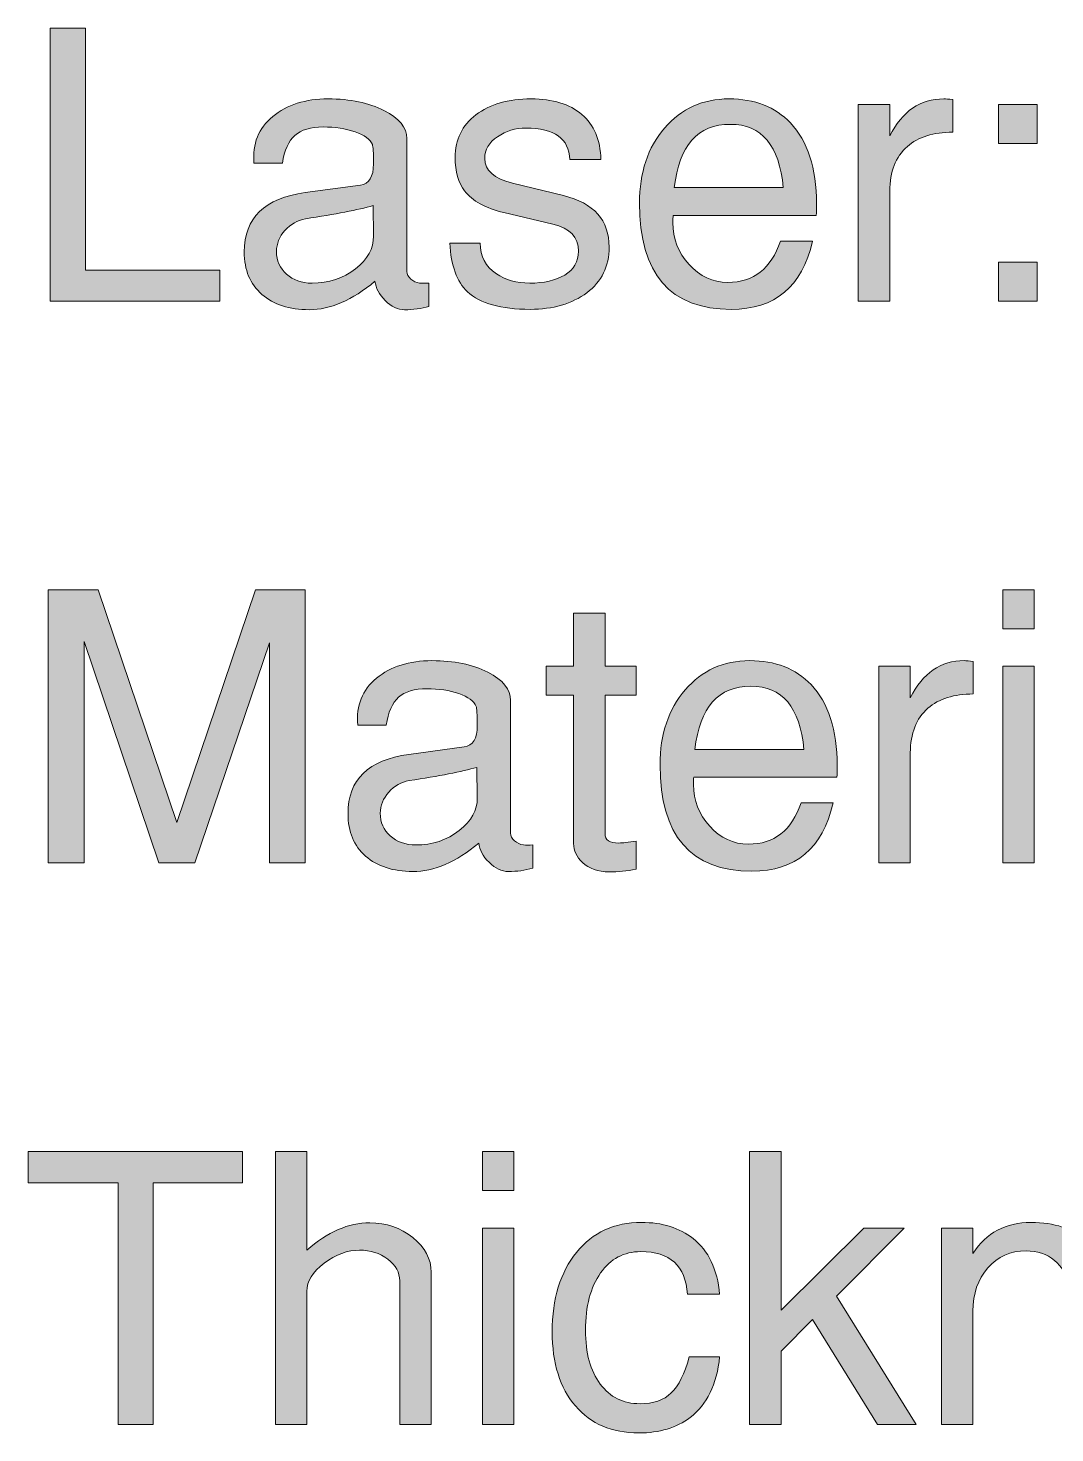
# Model space of a CAD drawing. Header units: inches. Extents: x 0.3 to 5.89, y -3.73 to -0.29.
# Drawn here: x 0.701 to 1.157, y -3.729 to -3.104 of the extents above; entities that cross this region are included whole.
import ezdxf

# ---------------------------------------------------------------- set-up
doc = ezdxf.new("R2010")
doc.units = ezdxf.units.IN
doc.header["$MEASUREMENT"] = 0
doc.layers.add('Layer 1', color=7, linetype='Continuous')

# ---------------------------------------------------------------- blocks, each defined once
blk = doc.blocks.new('block 11')
at = {"layer": 'Layer 1', "true_color": 0xed1f24}
h = blk.add_hatch(color=240, dxfattribs=at)
h.dxf.hatch_style = 2
h.paths.add_polyline_path([(0.82391, -3.47541), (0.80792, -3.47541), (0.80792, -3.37741), (0.77475, -3.47541), (0.75875, -3.47541), (0.72558, -3.3769), (0.72558, -3.47541), (0.70958, -3.47541), (0.70958, -3.35391), (0.73174, -3.35391), (0.76676, -3.45742), (0.80179, -3.35391), (0.82391, -3.35391)])
h = blk.add_hatch(color=240, dxfattribs=at)
h.dxf.hatch_style = 2
h.paths.add_polyline_path([(1.14825, -3.37124), (1.13425, -3.37124), (1.13425, -3.35391), (1.14825, -3.35391)])
h.paths.add_polyline_path([(1.14825, -3.47541), (1.13425, -3.47541), (1.13425, -3.38791), (1.14825, -3.38791)])
h = blk.add_hatch(color=240, dxfattribs=at)
h.dxf.hatch_style = 2
edge = h.paths.add_edge_path()
edge.add_spline(control_points=[(0.97108, -3.47824), (0.96697, -3.47902), (0.96297, -3.47941), (0.95908, -3.47941), (0.95419, -3.47941), (0.95025, -3.47802), (0.94725, -3.47524), (0.94458, -3.4728), (0.94325, -3.46996), (0.94325, -3.46674), (0.94325, -3.46674), (0.94325, -3.40074), (0.94325, -3.40074), (0.94325, -3.40074), (0.93108, -3.40074), (0.93108, -3.40074), (0.93108, -3.40074), (0.93108, -3.38791), (0.93108, -3.38791), (0.93108, -3.38791), (0.94325, -3.38791), (0.94325, -3.38791), (0.94325, -3.38791), (0.94325, -3.36424), (0.94325, -3.36424), (0.94325, -3.36424), (0.95725, -3.36424), (0.95725, -3.36424), (0.95725, -3.36424), (0.95725, -3.38791), (0.95725, -3.38791), (0.95725, -3.38791), (0.97108, -3.38791), (0.97108, -3.38791), (0.97108, -3.38791), (0.97108, -3.40074), (0.97108, -3.40074), (0.97108, -3.40074), (0.95725, -3.40074), (0.95725, -3.40074), (0.95725, -3.40074), (0.95725, -3.46241), (0.95725, -3.46241), (0.95725, -3.46519), (0.9593, -3.46657), (0.96341, -3.46657), (0.96508, -3.46657), (0.96764, -3.4663), (0.97108, -3.46575), (0.97108, -3.46575), (0.97108, -3.47824), (0.97108, -3.47824)], knot_values=[0, 0, 0, 0, 1, 1, 1, 2, 2, 2, 3, 3, 3, 4, 4, 4, 5, 5, 5, 6, 6, 6, 7, 7, 7, 8, 8, 8, 9, 9, 9, 10, 10, 10, 11, 11, 11, 12, 12, 12, 13, 13, 13, 14, 14, 14, 15, 15, 15, 16, 16, 16, 17, 17, 17, 17], degree=3, periodic=1)
h = blk.add_hatch(color=240, dxfattribs=at)
h.dxf.hatch_style = 2
edge = h.paths.add_edge_path()
edge.add_spline(control_points=[(0.92508, -3.47778), (0.92164, -3.47875), (0.91803, -3.47924), (0.91425, -3.47924), (0.91125, -3.47924), (0.90839, -3.47788), (0.90567, -3.47516), (0.90294, -3.47244), (0.90141, -3.46958), (0.90108, -3.46657), (0.89097, -3.47502), (0.88119, -3.47924), (0.87175, -3.47924), (0.86297, -3.47924), (0.85597, -3.47696), (0.85075, -3.4724), (0.84553, -3.46783), (0.84292, -3.46154), (0.84292, -3.45353), (0.84292, -3.43838), (0.85195, -3.42959), (0.87001, -3.42714), (0.87001, -3.42714), (0.8946, -3.42379), (0.8946, -3.42379), (0.89848, -3.42324), (0.90042, -3.42007), (0.90042, -3.41428), (0.90042, -3.40938), (0.90025, -3.40654), (0.89992, -3.40576), (0.89892, -3.40342), (0.89634, -3.40153), (0.89219, -3.40008), (0.88803, -3.39863), (0.8833, -3.39791), (0.87799, -3.39791), (0.87245, -3.39791), (0.86827, -3.39916), (0.86544, -3.40166), (0.86262, -3.40416), (0.86077, -3.4083), (0.85988, -3.41408), (0.85988, -3.41408), (0.84725, -3.41408), (0.84725, -3.41408), (0.84647, -3.40541), (0.84925, -3.39846), (0.85558, -3.39324), (0.86192, -3.38802), (0.87014, -3.38541), (0.88025, -3.38541), (0.89003, -3.38541), (0.8983, -3.38713), (0.90508, -3.39058), (0.91186, -3.39402), (0.91525, -3.39819), (0.91525, -3.40308), (0.91525, -3.40308), (0.91525, -3.46224), (0.91525, -3.46224), (0.91525, -3.46347), (0.91583, -3.46458), (0.917, -3.46558), (0.91817, -3.46657), (0.91947, -3.46719), (0.92092, -3.46741), (0.92202, -3.46752), (0.92341, -3.46752), (0.92508, -3.46741), (0.92508, -3.46741), (0.92508, -3.47778), (0.92508, -3.47778)], knot_values=[0, 0, 0, 0, 1, 1, 1, 2, 2, 2, 3, 3, 3, 4, 4, 4, 5, 5, 5, 6, 6, 6, 7, 7, 7, 8, 8, 8, 9, 9, 9, 10, 10, 10, 11, 11, 11, 12, 12, 12, 13, 13, 13, 14, 14, 14, 15, 15, 15, 16, 16, 16, 17, 17, 17, 18, 18, 18, 19, 19, 19, 20, 20, 20, 21, 21, 21, 22, 22, 22, 23, 23, 23, 24, 24, 24, 24], degree=3, periodic=1)
edge = h.paths.add_edge_path()
edge.add_spline(control_points=[(0.90042, -3.44647), (0.90042, -3.44647), (0.90025, -3.43291), (0.90025, -3.43291), (0.89355, -3.43481), (0.8835, -3.43676), (0.8701, -3.43877), (0.86658, -3.43945), (0.86357, -3.44118), (0.86104, -3.44396), (0.85851, -3.44676), (0.85725, -3.44988), (0.85725, -3.45334), (0.85725, -3.45736), (0.85873, -3.46071), (0.8617, -3.46339), (0.86466, -3.46607), (0.86846, -3.46741), (0.87307, -3.46741), (0.88053, -3.46741), (0.88699, -3.46529), (0.89243, -3.46105), (0.89787, -3.4568), (0.90053, -3.45194), (0.90042, -3.44647)], knot_values=[0, 0, 0, 0, 1, 1, 1, 2, 2, 2, 3, 3, 3, 4, 4, 4, 5, 5, 5, 6, 6, 6, 7, 7, 7, 8, 8, 8, 8], degree=3, periodic=1)
h = blk.add_hatch(color=240, dxfattribs=at)
h.dxf.hatch_style = 2
edge = h.paths.add_edge_path()
edge.add_spline(control_points=[(1.06058, -3.43207), (1.06058, -3.43419), (1.06053, -3.43591), (1.06041, -3.43724), (1.06041, -3.43724), (0.99674, -3.43724), (0.99674, -3.43724), (0.99664, -3.43802), (0.99658, -3.43913), (0.99658, -3.44058), (0.99658, -3.44758), (0.99899, -3.45374), (1.00381, -3.45908), (1.00863, -3.46441), (1.01436, -3.46707), (1.02102, -3.46707), (1.03254, -3.46707), (1.04035, -3.46096), (1.04445, -3.44874), (1.04445, -3.44874), (1.05875, -3.44874), (1.05875, -3.44874), (1.05408, -3.46897), (1.04203, -3.47908), (1.02258, -3.47908), (0.99535, -3.47908), (0.98175, -3.4633), (0.98175, -3.43174), (0.98175, -3.41819), (0.98547, -3.40708), (0.99291, -3.39841), (1.00036, -3.38974), (1.00991, -3.38541), (1.02158, -3.38541), (1.03303, -3.38541), (1.04213, -3.38897), (1.04892, -3.39608), (1.05658, -3.40419), (1.06047, -3.41619), (1.06058, -3.43207)], knot_values=[0, 0, 0, 0, 1, 1, 1, 2, 2, 2, 3, 3, 3, 4, 4, 4, 5, 5, 5, 6, 6, 6, 7, 7, 7, 8, 8, 8, 9, 9, 9, 10, 10, 10, 11, 11, 11, 12, 12, 12, 13, 13, 13, 13], degree=3, periodic=1)
edge = h.paths.add_edge_path()
edge.add_spline(control_points=[(1.04575, -3.42491), (1.04396, -3.40613), (1.0361, -3.39674), (1.02217, -3.39674), (1.00767, -3.39674), (0.99936, -3.40613), (0.99725, -3.42491), (0.99725, -3.42491), (1.04575, -3.42491), (1.04575, -3.42491)], knot_values=[0, 0, 0, 0, 1, 1, 1, 2, 2, 2, 3, 3, 3, 3], degree=3, periodic=1)
h = blk.add_hatch(color=240, dxfattribs=at)
h.dxf.hatch_style = 2
edge = h.paths.add_edge_path()
edge.add_spline(control_points=[(1.12108, -3.40024), (1.11252, -3.40024), (1.1058, -3.40236), (1.10091, -3.40658), (1.09569, -3.41124), (1.09308, -3.41785), (1.09308, -3.42641), (1.09308, -3.42641), (1.09308, -3.47541), (1.09308, -3.47541), (1.09308, -3.47541), (1.07908, -3.47541), (1.07908, -3.47541), (1.07908, -3.47541), (1.07908, -3.38791), (1.07908, -3.38791), (1.07908, -3.38791), (1.09308, -3.38791), (1.09308, -3.38791), (1.09308, -3.38791), (1.09308, -3.40191), (1.09308, -3.40191), (1.09863, -3.39091), (1.10664, -3.38541), (1.11708, -3.38541), (1.11797, -3.38541), (1.1193, -3.38552), (1.12108, -3.38574), (1.12108, -3.38574), (1.12108, -3.40024), (1.12108, -3.40024)], knot_values=[0, 0, 0, 0, 1, 1, 1, 2, 2, 2, 3, 3, 3, 4, 4, 4, 5, 5, 5, 6, 6, 6, 7, 7, 7, 8, 8, 8, 9, 9, 9, 10, 10, 10, 10], degree=3, periodic=1)
at = {"layer": 'Layer 1', "lineweight": 0}
for points in [[(0.82391, -3.47541), (0.80792, -3.47541), (0.80792, -3.37741), (0.77475, -3.47541), (0.75875, -3.47541), (0.72558, -3.3769), (0.72558, -3.47541), (0.70958, -3.47541), (0.70958, -3.35391), (0.73174, -3.35391), (0.76676, -3.45742), (0.80179, -3.35391), (0.82391, -3.35391), (0.82391, -3.47541)], [(1.14825, -3.37124), (1.13425, -3.37124), (1.13425, -3.35391), (1.14825, -3.35391), (1.14825, -3.37124)], [(1.14825, -3.47541), (1.13425, -3.47541), (1.13425, -3.38791), (1.14825, -3.38791), (1.14825, -3.47541)]]:
    blk.add_lwpolyline(points, dxfattribs=at)
for points, knots in [([(0.97108, -3.47824), (0.96697, -3.47902), (0.96297, -3.47941), (0.95908, -3.47941), (0.95419, -3.47941), (0.95025, -3.47802), (0.94725, -3.47524), (0.94458, -3.4728), (0.94325, -3.46996), (0.94325, -3.46674), (0.94325, -3.46674), (0.94325, -3.40074), (0.94325, -3.40074), (0.94325, -3.40074), (0.93108, -3.40074), (0.93108, -3.40074), (0.93108, -3.40074), (0.93108, -3.38791), (0.93108, -3.38791), (0.93108, -3.38791), (0.94325, -3.38791), (0.94325, -3.38791), (0.94325, -3.38791), (0.94325, -3.36424), (0.94325, -3.36424), (0.94325, -3.36424), (0.95725, -3.36424), (0.95725, -3.36424), (0.95725, -3.36424), (0.95725, -3.38791), (0.95725, -3.38791), (0.95725, -3.38791), (0.97108, -3.38791), (0.97108, -3.38791), (0.97108, -3.38791), (0.97108, -3.40074), (0.97108, -3.40074), (0.97108, -3.40074), (0.95725, -3.40074), (0.95725, -3.40074), (0.95725, -3.40074), (0.95725, -3.46241), (0.95725, -3.46241), (0.95725, -3.46519), (0.9593, -3.46657), (0.96341, -3.46657), (0.96508, -3.46657), (0.96764, -3.4663), (0.97108, -3.46575), (0.97108, -3.46575), (0.97108, -3.47824), (0.97108, -3.47824)], [0, 0, 0, 0, 1, 1, 1, 2, 2, 2, 3, 3, 3, 4, 4, 4, 5, 5, 5, 6, 6, 6, 7, 7, 7, 8, 8, 8, 9, 9, 9, 10, 10, 10, 11, 11, 11, 12, 12, 12, 13, 13, 13, 14, 14, 14, 15, 15, 15, 16, 16, 16, 17, 17, 17, 17]), ([(0.92508, -3.47778), (0.92164, -3.47875), (0.91803, -3.47924), (0.91425, -3.47924), (0.91125, -3.47924), (0.90839, -3.47788), (0.90567, -3.47516), (0.90294, -3.47244), (0.90141, -3.46958), (0.90108, -3.46657), (0.89097, -3.47502), (0.88119, -3.47924), (0.87175, -3.47924), (0.86297, -3.47924), (0.85597, -3.47696), (0.85075, -3.4724), (0.84553, -3.46783), (0.84292, -3.46154), (0.84292, -3.45353), (0.84292, -3.43838), (0.85195, -3.42959), (0.87001, -3.42714), (0.87001, -3.42714), (0.8946, -3.42379), (0.8946, -3.42379), (0.89848, -3.42324), (0.90042, -3.42007), (0.90042, -3.41428), (0.90042, -3.40938), (0.90025, -3.40654), (0.89992, -3.40576), (0.89892, -3.40342), (0.89634, -3.40153), (0.89219, -3.40008), (0.88803, -3.39863), (0.8833, -3.39791), (0.87799, -3.39791), (0.87245, -3.39791), (0.86827, -3.39916), (0.86544, -3.40166), (0.86262, -3.40416), (0.86077, -3.4083), (0.85988, -3.41408), (0.85988, -3.41408), (0.84725, -3.41408), (0.84725, -3.41408), (0.84647, -3.40541), (0.84925, -3.39846), (0.85558, -3.39324), (0.86192, -3.38802), (0.87014, -3.38541), (0.88025, -3.38541), (0.89003, -3.38541), (0.8983, -3.38713), (0.90508, -3.39058), (0.91186, -3.39402), (0.91525, -3.39819), (0.91525, -3.40308), (0.91525, -3.40308), (0.91525, -3.46224), (0.91525, -3.46224), (0.91525, -3.46347), (0.91583, -3.46458), (0.917, -3.46558), (0.91817, -3.46657), (0.91947, -3.46719), (0.92092, -3.46741), (0.92202, -3.46752), (0.92341, -3.46752), (0.92508, -3.46741), (0.92508, -3.46741), (0.92508, -3.47778), (0.92508, -3.47778)], [0, 0, 0, 0, 1, 1, 1, 2, 2, 2, 3, 3, 3, 4, 4, 4, 5, 5, 5, 6, 6, 6, 7, 7, 7, 8, 8, 8, 9, 9, 9, 10, 10, 10, 11, 11, 11, 12, 12, 12, 13, 13, 13, 14, 14, 14, 15, 15, 15, 16, 16, 16, 17, 17, 17, 18, 18, 18, 19, 19, 19, 20, 20, 20, 21, 21, 21, 22, 22, 22, 23, 23, 23, 24, 24, 24, 24]), ([(1.06058, -3.43207), (1.06058, -3.43419), (1.06053, -3.43591), (1.06041, -3.43724), (1.06041, -3.43724), (0.99674, -3.43724), (0.99674, -3.43724), (0.99664, -3.43802), (0.99658, -3.43913), (0.99658, -3.44058), (0.99658, -3.44758), (0.99899, -3.45374), (1.00381, -3.45908), (1.00863, -3.46441), (1.01436, -3.46707), (1.02102, -3.46707), (1.03254, -3.46707), (1.04035, -3.46096), (1.04445, -3.44874), (1.04445, -3.44874), (1.05875, -3.44874), (1.05875, -3.44874), (1.05408, -3.46897), (1.04203, -3.47908), (1.02258, -3.47908), (0.99535, -3.47908), (0.98175, -3.4633), (0.98175, -3.43174), (0.98175, -3.41819), (0.98547, -3.40708), (0.99291, -3.39841), (1.00036, -3.38974), (1.00991, -3.38541), (1.02158, -3.38541), (1.03303, -3.38541), (1.04213, -3.38897), (1.04892, -3.39608), (1.05658, -3.40419), (1.06047, -3.41619), (1.06058, -3.43207)], [0, 0, 0, 0, 1, 1, 1, 2, 2, 2, 3, 3, 3, 4, 4, 4, 5, 5, 5, 6, 6, 6, 7, 7, 7, 8, 8, 8, 9, 9, 9, 10, 10, 10, 11, 11, 11, 12, 12, 12, 13, 13, 13, 13]), ([(1.12108, -3.40024), (1.11252, -3.40024), (1.1058, -3.40236), (1.10091, -3.40658), (1.09569, -3.41124), (1.09308, -3.41785), (1.09308, -3.42641), (1.09308, -3.42641), (1.09308, -3.47541), (1.09308, -3.47541), (1.09308, -3.47541), (1.07908, -3.47541), (1.07908, -3.47541), (1.07908, -3.47541), (1.07908, -3.38791), (1.07908, -3.38791), (1.07908, -3.38791), (1.09308, -3.38791), (1.09308, -3.38791), (1.09308, -3.38791), (1.09308, -3.40191), (1.09308, -3.40191), (1.09863, -3.39091), (1.10664, -3.38541), (1.11708, -3.38541), (1.11797, -3.38541), (1.1193, -3.38552), (1.12108, -3.38574), (1.12108, -3.38574), (1.12108, -3.40024), (1.12108, -3.40024)], [0, 0, 0, 0, 1, 1, 1, 2, 2, 2, 3, 3, 3, 4, 4, 4, 5, 5, 5, 6, 6, 6, 7, 7, 7, 8, 8, 8, 9, 9, 9, 10, 10, 10, 10]), ([(1.04575, -3.42491), (1.04396, -3.40613), (1.0361, -3.39674), (1.02217, -3.39674), (1.00767, -3.39674), (0.99936, -3.40613), (0.99725, -3.42491), (0.99725, -3.42491), (1.04575, -3.42491), (1.04575, -3.42491)], [0, 0, 0, 0, 1, 1, 1, 2, 2, 2, 3, 3, 3, 3]), ([(0.90042, -3.44647), (0.90042, -3.44647), (0.90025, -3.43291), (0.90025, -3.43291), (0.89355, -3.43481), (0.8835, -3.43676), (0.8701, -3.43877), (0.86658, -3.43945), (0.86357, -3.44118), (0.86104, -3.44396), (0.85851, -3.44676), (0.85725, -3.44988), (0.85725, -3.45334), (0.85725, -3.45736), (0.85873, -3.46071), (0.8617, -3.46339), (0.86466, -3.46607), (0.86846, -3.46741), (0.87307, -3.46741), (0.88053, -3.46741), (0.88699, -3.46529), (0.89243, -3.46105), (0.89787, -3.4568), (0.90053, -3.45194), (0.90042, -3.44647)], [0, 0, 0, 0, 1, 1, 1, 2, 2, 2, 3, 3, 3, 4, 4, 4, 5, 5, 5, 6, 6, 6, 7, 7, 7, 8, 8, 8, 8])]:
    blk.add_open_spline(points, degree=3, knots=knots, dxfattribs=at)
blk = doc.blocks.new('block 13')
at = {"layer": 'Layer 1', "true_color": 0xed1f24}
h = blk.add_hatch(color=240, dxfattribs=at)
h.dxf.hatch_style = 2
h.paths.add_polyline_path([(0.79592, -3.61774), (0.75625, -3.61774), (0.75625, -3.72541), (0.74058, -3.72541), (0.74058, -3.61774), (0.70058, -3.61774), (0.70058, -3.60391), (0.79592, -3.60391)])
h = blk.add_hatch(color=240, dxfattribs=at)
h.dxf.hatch_style = 2
edge = h.paths.add_edge_path()
edge.add_spline(control_points=[(0.87992, -3.72541), (0.87992, -3.72541), (0.86592, -3.72541), (0.86592, -3.72541), (0.86592, -3.72541), (0.86592, -3.66141), (0.86592, -3.66141), (0.86592, -3.65763), (0.86414, -3.65441), (0.86058, -3.65174), (0.85703, -3.64907), (0.85286, -3.64775), (0.84808, -3.64775), (0.84275, -3.64775), (0.8375, -3.64969), (0.83233, -3.65358), (0.82717, -3.65746), (0.82458, -3.66163), (0.82458, -3.66608), (0.82458, -3.66608), (0.82458, -3.72541), (0.82458, -3.72541), (0.82458, -3.72541), (0.81058, -3.72541), (0.81058, -3.72541), (0.81058, -3.72541), (0.81058, -3.60391), (0.81058, -3.60391), (0.81058, -3.60391), (0.82458, -3.60391), (0.82458, -3.60391), (0.82458, -3.60391), (0.82458, -3.64775), (0.82458, -3.64775), (0.8338, -3.63963), (0.84314, -3.63558), (0.85258, -3.63558), (0.85992, -3.63558), (0.86631, -3.63777), (0.87175, -3.64216), (0.87719, -3.64655), (0.87992, -3.65169), (0.87992, -3.65758), (0.87992, -3.65758), (0.87992, -3.72541), (0.87992, -3.72541)], knot_values=[0, 0, 0, 0, 1, 1, 1, 2, 2, 2, 3, 3, 3, 4, 4, 4, 5, 5, 5, 6, 6, 6, 7, 7, 7, 8, 8, 8, 9, 9, 9, 10, 10, 10, 11, 11, 11, 12, 12, 12, 13, 13, 13, 14, 14, 14, 15, 15, 15, 15], degree=3, periodic=1)
h = blk.add_hatch(color=240, dxfattribs=at)
h.dxf.hatch_style = 2
h.paths.add_polyline_path([(0.91675, -3.62124), (0.90275, -3.62124), (0.90275, -3.60391), (0.91675, -3.60391)])
h.paths.add_polyline_path([(0.91675, -3.72541), (0.90275, -3.72541), (0.90275, -3.63791), (0.91675, -3.63791)])
h = blk.add_hatch(color=240, dxfattribs=at)
h.dxf.hatch_style = 2
h.paths.add_polyline_path([(1.09566, -3.72541), (1.07842, -3.72541), (1.04953, -3.67866), (1.03558, -3.69271), (1.03558, -3.72541), (1.02158, -3.72541), (1.02158, -3.60391), (1.03558, -3.60391), (1.03558, -3.67441), (1.07241, -3.63791), (1.09041, -3.63791), (1.06031, -3.66821)])
h = blk.add_hatch(color=240, dxfattribs=at)
h.dxf.hatch_style = 2
edge = h.paths.add_edge_path()
edge.add_spline(control_points=[(1.00825, -3.69524), (1.00703, -3.70747), (1.00264, -3.71646), (0.99508, -3.72224), (0.98908, -3.7268), (0.98147, -3.72908), (0.97225, -3.72908), (0.96036, -3.72908), (0.95097, -3.72508), (0.94409, -3.71707), (0.93719, -3.70908), (0.93375, -3.69808), (0.93375, -3.68408), (0.93375, -3.66941), (0.93736, -3.65763), (0.94458, -3.64874), (0.9518, -3.63985), (0.96141, -3.63541), (0.97342, -3.63541), (0.98275, -3.63541), (0.99042, -3.6378), (0.99641, -3.64258), (1.0033, -3.64802), (1.00725, -3.6563), (1.00825, -3.66741), (1.00825, -3.66741), (0.99388, -3.66741), (0.99388, -3.66741), (0.9931, -3.65474), (0.98619, -3.64841), (0.97315, -3.64841), (0.96568, -3.64841), (0.95972, -3.65158), (0.95527, -3.65791), (0.95081, -3.66425), (0.94858, -3.67274), (0.94858, -3.68341), (0.94858, -3.69352), (0.95075, -3.70149), (0.9551, -3.70733), (0.95945, -3.71316), (0.96535, -3.71608), (0.97282, -3.71608), (0.97872, -3.71608), (0.98334, -3.71449), (0.98669, -3.71132), (0.99003, -3.70816), (0.9927, -3.7028), (0.99471, -3.69524), (0.99471, -3.69524), (1.00825, -3.69524), (1.00825, -3.69524)], knot_values=[0, 0, 0, 0, 1, 1, 1, 2, 2, 2, 3, 3, 3, 4, 4, 4, 5, 5, 5, 6, 6, 6, 7, 7, 7, 8, 8, 8, 9, 9, 9, 10, 10, 10, 11, 11, 11, 12, 12, 12, 13, 13, 13, 14, 14, 14, 15, 15, 15, 16, 16, 16, 17, 17, 17, 17], degree=3, periodic=1)
h = blk.add_hatch(color=240, dxfattribs=at)
h.dxf.hatch_style = 2
edge = h.paths.add_edge_path()
edge.add_spline(control_points=[(1.17642, -3.72541), (1.17642, -3.72541), (1.16241, -3.72541), (1.16241, -3.72541), (1.16241, -3.72541), (1.16241, -3.66174), (1.16241, -3.66174), (1.16241, -3.6583), (1.16069, -3.65516), (1.15725, -3.65232), (1.1538, -3.6495), (1.14958, -3.64808), (1.14458, -3.64808), (1.13769, -3.64808), (1.13203, -3.65061), (1.12758, -3.65566), (1.12314, -3.66072), (1.12092, -3.66713), (1.12092, -3.67491), (1.12092, -3.67491), (1.12092, -3.72541), (1.12092, -3.72541), (1.12092, -3.72541), (1.10691, -3.72541), (1.10691, -3.72541), (1.10691, -3.72541), (1.10691, -3.63791), (1.10691, -3.63791), (1.10691, -3.63791), (1.12092, -3.63791), (1.12092, -3.63791), (1.12092, -3.63791), (1.12092, -3.64924), (1.12092, -3.64924), (1.12691, -3.64002), (1.13553, -3.63541), (1.14675, -3.63541), (1.15742, -3.63541), (1.1653, -3.63814), (1.17042, -3.64358), (1.17442, -3.6478), (1.17642, -3.65313), (1.17642, -3.65957), (1.17642, -3.65957), (1.17642, -3.72541), (1.17642, -3.72541)], knot_values=[0, 0, 0, 0, 1, 1, 1, 2, 2, 2, 3, 3, 3, 4, 4, 4, 5, 5, 5, 6, 6, 6, 7, 7, 7, 8, 8, 8, 9, 9, 9, 10, 10, 10, 11, 11, 11, 12, 12, 12, 13, 13, 13, 14, 14, 14, 15, 15, 15, 15], degree=3, periodic=1)
at = {"layer": 'Layer 1', "lineweight": 0}
for points in [[(0.79592, -3.61774), (0.75625, -3.61774), (0.75625, -3.72541), (0.74058, -3.72541), (0.74058, -3.61774), (0.70058, -3.61774), (0.70058, -3.60391), (0.79592, -3.60391), (0.79592, -3.61774)], [(0.91675, -3.62124), (0.90275, -3.62124), (0.90275, -3.60391), (0.91675, -3.60391), (0.91675, -3.62124)], [(1.09566, -3.72541), (1.07842, -3.72541), (1.04953, -3.67866), (1.03558, -3.69271), (1.03558, -3.72541), (1.02158, -3.72541), (1.02158, -3.60391), (1.03558, -3.60391), (1.03558, -3.67441), (1.07241, -3.63791), (1.09041, -3.63791), (1.06031, -3.66821), (1.09566, -3.72541)], [(0.91675, -3.72541), (0.90275, -3.72541), (0.90275, -3.63791), (0.91675, -3.63791), (0.91675, -3.72541)]]:
    blk.add_lwpolyline(points, dxfattribs=at)
for points, knots in [([(0.87992, -3.72541), (0.87992, -3.72541), (0.86592, -3.72541), (0.86592, -3.72541), (0.86592, -3.72541), (0.86592, -3.66141), (0.86592, -3.66141), (0.86592, -3.65763), (0.86414, -3.65441), (0.86058, -3.65174), (0.85703, -3.64907), (0.85286, -3.64775), (0.84808, -3.64775), (0.84275, -3.64775), (0.8375, -3.64969), (0.83233, -3.65358), (0.82717, -3.65746), (0.82458, -3.66163), (0.82458, -3.66608), (0.82458, -3.66608), (0.82458, -3.72541), (0.82458, -3.72541), (0.82458, -3.72541), (0.81058, -3.72541), (0.81058, -3.72541), (0.81058, -3.72541), (0.81058, -3.60391), (0.81058, -3.60391), (0.81058, -3.60391), (0.82458, -3.60391), (0.82458, -3.60391), (0.82458, -3.60391), (0.82458, -3.64775), (0.82458, -3.64775), (0.8338, -3.63963), (0.84314, -3.63558), (0.85258, -3.63558), (0.85992, -3.63558), (0.86631, -3.63777), (0.87175, -3.64216), (0.87719, -3.64655), (0.87992, -3.65169), (0.87992, -3.65758), (0.87992, -3.65758), (0.87992, -3.72541), (0.87992, -3.72541)], [0, 0, 0, 0, 1, 1, 1, 2, 2, 2, 3, 3, 3, 4, 4, 4, 5, 5, 5, 6, 6, 6, 7, 7, 7, 8, 8, 8, 9, 9, 9, 10, 10, 10, 11, 11, 11, 12, 12, 12, 13, 13, 13, 14, 14, 14, 15, 15, 15, 15]), ([(1.00825, -3.69524), (1.00703, -3.70747), (1.00264, -3.71646), (0.99508, -3.72224), (0.98908, -3.7268), (0.98147, -3.72908), (0.97225, -3.72908), (0.96036, -3.72908), (0.95097, -3.72508), (0.94409, -3.71707), (0.93719, -3.70908), (0.93375, -3.69808), (0.93375, -3.68408), (0.93375, -3.66941), (0.93736, -3.65763), (0.94458, -3.64874), (0.9518, -3.63985), (0.96141, -3.63541), (0.97342, -3.63541), (0.98275, -3.63541), (0.99042, -3.6378), (0.99641, -3.64258), (1.0033, -3.64802), (1.00725, -3.6563), (1.00825, -3.66741), (1.00825, -3.66741), (0.99388, -3.66741), (0.99388, -3.66741), (0.9931, -3.65474), (0.98619, -3.64841), (0.97315, -3.64841), (0.96568, -3.64841), (0.95972, -3.65158), (0.95527, -3.65791), (0.95081, -3.66425), (0.94858, -3.67274), (0.94858, -3.68341), (0.94858, -3.69352), (0.95075, -3.70149), (0.9551, -3.70733), (0.95945, -3.71316), (0.96535, -3.71608), (0.97282, -3.71608), (0.97872, -3.71608), (0.98334, -3.71449), (0.98669, -3.71132), (0.99003, -3.70816), (0.9927, -3.7028), (0.99471, -3.69524), (0.99471, -3.69524), (1.00825, -3.69524), (1.00825, -3.69524)], [0, 0, 0, 0, 1, 1, 1, 2, 2, 2, 3, 3, 3, 4, 4, 4, 5, 5, 5, 6, 6, 6, 7, 7, 7, 8, 8, 8, 9, 9, 9, 10, 10, 10, 11, 11, 11, 12, 12, 12, 13, 13, 13, 14, 14, 14, 15, 15, 15, 16, 16, 16, 17, 17, 17, 17]), ([(1.17642, -3.72541), (1.17642, -3.72541), (1.16241, -3.72541), (1.16241, -3.72541), (1.16241, -3.72541), (1.16241, -3.66174), (1.16241, -3.66174), (1.16241, -3.6583), (1.16069, -3.65516), (1.15725, -3.65232), (1.1538, -3.6495), (1.14958, -3.64808), (1.14458, -3.64808), (1.13769, -3.64808), (1.13203, -3.65061), (1.12758, -3.65566), (1.12314, -3.66072), (1.12092, -3.66713), (1.12092, -3.67491), (1.12092, -3.67491), (1.12092, -3.72541), (1.12092, -3.72541), (1.12092, -3.72541), (1.10691, -3.72541), (1.10691, -3.72541), (1.10691, -3.72541), (1.10691, -3.63791), (1.10691, -3.63791), (1.10691, -3.63791), (1.12092, -3.63791), (1.12092, -3.63791), (1.12092, -3.63791), (1.12092, -3.64924), (1.12092, -3.64924), (1.12691, -3.64002), (1.13553, -3.63541), (1.14675, -3.63541), (1.15742, -3.63541), (1.1653, -3.63814), (1.17042, -3.64358), (1.17442, -3.6478), (1.17642, -3.65313), (1.17642, -3.65957), (1.17642, -3.65957), (1.17642, -3.72541), (1.17642, -3.72541)], [0, 0, 0, 0, 1, 1, 1, 2, 2, 2, 3, 3, 3, 4, 4, 4, 5, 5, 5, 6, 6, 6, 7, 7, 7, 8, 8, 8, 9, 9, 9, 10, 10, 10, 11, 11, 11, 12, 12, 12, 13, 13, 13, 14, 14, 14, 15, 15, 15, 15])]:
    blk.add_open_spline(points, degree=3, knots=knots, dxfattribs=at)
blk = doc.blocks.new('block 15')
at = {"layer": 'Layer 1', "true_color": 0xed1f24}
h = blk.add_hatch(color=240, dxfattribs=at)
h.dxf.hatch_style = 2
h.paths.add_polyline_path([(0.78592, -3.22541), (0.71042, -3.22541), (0.71042, -3.10391), (0.72608, -3.10391), (0.72608, -3.21157), (0.78592, -3.21157)])
h = blk.add_hatch(color=240, dxfattribs=at)
h.dxf.hatch_style = 2
edge = h.paths.add_edge_path()
edge.add_spline(control_points=[(0.87891, -3.22778), (0.87547, -3.22875), (0.87186, -3.22924), (0.86808, -3.22924), (0.86508, -3.22924), (0.86222, -3.22788), (0.8595, -3.22516), (0.85677, -3.22244), (0.85524, -3.21958), (0.85491, -3.21657), (0.8448, -3.22502), (0.83502, -3.22924), (0.82558, -3.22924), (0.8168, -3.22924), (0.8098, -3.22696), (0.80458, -3.2224), (0.79936, -3.21783), (0.79675, -3.21154), (0.79675, -3.20353), (0.79675, -3.18838), (0.80578, -3.17959), (0.82384, -3.17714), (0.82384, -3.17714), (0.84843, -3.17379), (0.84843, -3.17379), (0.85231, -3.17324), (0.85425, -3.17007), (0.85425, -3.16428), (0.85425, -3.15938), (0.85408, -3.15654), (0.85375, -3.15576), (0.85275, -3.15342), (0.85017, -3.15153), (0.84602, -3.15008), (0.84186, -3.14863), (0.83713, -3.14791), (0.83182, -3.14791), (0.82628, -3.14791), (0.8221, -3.14916), (0.81927, -3.15166), (0.81645, -3.15416), (0.8146, -3.1583), (0.81371, -3.16408), (0.81371, -3.16408), (0.80108, -3.16408), (0.80108, -3.16408), (0.8003, -3.15541), (0.80308, -3.14846), (0.80941, -3.14324), (0.81575, -3.13802), (0.82397, -3.13541), (0.83408, -3.13541), (0.84386, -3.13541), (0.85213, -3.13713), (0.85891, -3.14058), (0.86569, -3.14402), (0.86908, -3.14819), (0.86908, -3.15308), (0.86908, -3.15308), (0.86908, -3.21224), (0.86908, -3.21224), (0.86908, -3.21347), (0.86966, -3.21458), (0.87083, -3.21558), (0.872, -3.21657), (0.8733, -3.21719), (0.87475, -3.21741), (0.87585, -3.21752), (0.87724, -3.21752), (0.87891, -3.21741), (0.87891, -3.21741), (0.87891, -3.22778), (0.87891, -3.22778)], knot_values=[0, 0, 0, 0, 1, 1, 1, 2, 2, 2, 3, 3, 3, 4, 4, 4, 5, 5, 5, 6, 6, 6, 7, 7, 7, 8, 8, 8, 9, 9, 9, 10, 10, 10, 11, 11, 11, 12, 12, 12, 13, 13, 13, 14, 14, 14, 15, 15, 15, 16, 16, 16, 17, 17, 17, 18, 18, 18, 19, 19, 19, 20, 20, 20, 21, 21, 21, 22, 22, 22, 23, 23, 23, 24, 24, 24, 24], degree=3, periodic=1)
edge = h.paths.add_edge_path()
edge.add_spline(control_points=[(0.85425, -3.19647), (0.85425, -3.19647), (0.85409, -3.18291), (0.85409, -3.18291), (0.84738, -3.18481), (0.83733, -3.18676), (0.82393, -3.18877), (0.82041, -3.18945), (0.8174, -3.19118), (0.81487, -3.19396), (0.81234, -3.19676), (0.81108, -3.19988), (0.81108, -3.20334), (0.81108, -3.20736), (0.81256, -3.21071), (0.81553, -3.21339), (0.8185, -3.21607), (0.82229, -3.21741), (0.8269, -3.21741), (0.83436, -3.21741), (0.84082, -3.21529), (0.84626, -3.21105), (0.8517, -3.2068), (0.85436, -3.20194), (0.85425, -3.19647)], knot_values=[0, 0, 0, 0, 1, 1, 1, 2, 2, 2, 3, 3, 3, 4, 4, 4, 5, 5, 5, 6, 6, 6, 7, 7, 7, 8, 8, 8, 8], degree=3, periodic=1)
h = blk.add_hatch(color=240, dxfattribs=at)
h.dxf.hatch_style = 2
edge = h.paths.add_edge_path()
edge.add_spline(control_points=[(0.95908, -3.20141), (0.95908, -3.20997), (0.95577, -3.21672), (0.94916, -3.22166), (0.94255, -3.2266), (0.93414, -3.22908), (0.92391, -3.22908), (0.91091, -3.22908), (0.90163, -3.22647), (0.89608, -3.22125), (0.8913, -3.2168), (0.88869, -3.20957), (0.88824, -3.19958), (0.88824, -3.19958), (0.90175, -3.19958), (0.90175, -3.19958), (0.90175, -3.20546), (0.90413, -3.21002), (0.90892, -3.21324), (0.91302, -3.21602), (0.91797, -3.21741), (0.92375, -3.21741), (0.93008, -3.21741), (0.93527, -3.21621), (0.93933, -3.21382), (0.94339, -3.21143), (0.94541, -3.20789), (0.94541, -3.20321), (0.94541, -3.19697), (0.94164, -3.19296), (0.9341, -3.19118), (0.9341, -3.19118), (0.91225, -3.18604), (0.91225, -3.18604), (0.90403, -3.18405), (0.89819, -3.18083), (0.89475, -3.17638), (0.89197, -3.17272), (0.89058, -3.16772), (0.89058, -3.1614), (0.89058, -3.15351), (0.89366, -3.14721), (0.89983, -3.14249), (0.906, -3.13777), (0.91419, -3.13541), (0.92441, -3.13541), (0.93397, -3.13541), (0.94147, -3.13772), (0.94691, -3.14233), (0.95235, -3.14694), (0.95519, -3.15363), (0.95541, -3.16241), (0.95541, -3.16241), (0.94158, -3.16241), (0.94158, -3.16241), (0.94124, -3.15308), (0.93475, -3.14841), (0.92208, -3.14841), (0.91741, -3.14841), (0.91319, -3.14969), (0.90941, -3.15224), (0.90563, -3.1548), (0.90375, -3.15802), (0.90375, -3.16191), (0.90375, -3.16724), (0.90786, -3.17091), (0.91608, -3.17291), (0.91608, -3.17291), (0.93875, -3.17841), (0.93875, -3.17841), (0.9523, -3.18174), (0.95908, -3.18941), (0.95908, -3.20141)], knot_values=[0, 0, 0, 0, 1, 1, 1, 2, 2, 2, 3, 3, 3, 4, 4, 4, 5, 5, 5, 6, 6, 6, 7, 7, 7, 8, 8, 8, 9, 9, 9, 10, 10, 10, 11, 11, 11, 12, 12, 12, 13, 13, 13, 14, 14, 14, 15, 15, 15, 16, 16, 16, 17, 17, 17, 18, 18, 18, 19, 19, 19, 20, 20, 20, 21, 21, 21, 22, 22, 22, 23, 23, 23, 24, 24, 24, 24], degree=3, periodic=1)
h = blk.add_hatch(color=240, dxfattribs=at)
h.dxf.hatch_style = 2
edge = h.paths.add_edge_path()
edge.add_spline(control_points=[(1.05141, -3.18207), (1.05141, -3.18419), (1.05136, -3.18591), (1.05124, -3.18724), (1.05124, -3.18724), (0.98758, -3.18724), (0.98758, -3.18724), (0.98747, -3.18802), (0.98741, -3.18913), (0.98741, -3.19058), (0.98741, -3.19758), (0.98982, -3.20374), (0.99464, -3.20908), (0.99946, -3.21441), (1.00519, -3.21707), (1.01185, -3.21707), (1.02337, -3.21707), (1.03118, -3.21096), (1.03529, -3.19874), (1.03529, -3.19874), (1.04958, -3.19874), (1.04958, -3.19874), (1.04492, -3.21897), (1.03286, -3.22908), (1.01341, -3.22908), (0.98619, -3.22908), (0.97258, -3.2133), (0.97258, -3.18174), (0.97258, -3.16819), (0.9763, -3.15708), (0.98374, -3.14841), (0.99119, -3.13974), (1.00075, -3.13541), (1.01241, -3.13541), (1.02386, -3.13541), (1.03297, -3.13897), (1.03975, -3.14608), (1.04741, -3.15419), (1.0513, -3.16619), (1.05141, -3.18207)], knot_values=[0, 0, 0, 0, 1, 1, 1, 2, 2, 2, 3, 3, 3, 4, 4, 4, 5, 5, 5, 6, 6, 6, 7, 7, 7, 8, 8, 8, 9, 9, 9, 10, 10, 10, 11, 11, 11, 12, 12, 12, 13, 13, 13, 13], degree=3, periodic=1)
edge = h.paths.add_edge_path()
edge.add_spline(control_points=[(1.03658, -3.17491), (1.03479, -3.15613), (1.02693, -3.14674), (1.013, -3.14674), (0.9985, -3.14674), (0.99019, -3.15613), (0.98808, -3.17491), (0.98808, -3.17491), (1.03658, -3.17491), (1.03658, -3.17491)], knot_values=[0, 0, 0, 0, 1, 1, 1, 2, 2, 2, 3, 3, 3, 3], degree=3, periodic=1)
h = blk.add_hatch(color=240, dxfattribs=at)
h.dxf.hatch_style = 2
edge = h.paths.add_edge_path()
edge.add_spline(control_points=[(1.11192, -3.15024), (1.10336, -3.15024), (1.09664, -3.15236), (1.09175, -3.15658), (1.08653, -3.16124), (1.08392, -3.16785), (1.08392, -3.17641), (1.08392, -3.17641), (1.08392, -3.22541), (1.08392, -3.22541), (1.08392, -3.22541), (1.06992, -3.22541), (1.06992, -3.22541), (1.06992, -3.22541), (1.06992, -3.13791), (1.06992, -3.13791), (1.06992, -3.13791), (1.08392, -3.13791), (1.08392, -3.13791), (1.08392, -3.13791), (1.08392, -3.15191), (1.08392, -3.15191), (1.08947, -3.14091), (1.09747, -3.13541), (1.10792, -3.13541), (1.10881, -3.13541), (1.11014, -3.13552), (1.11192, -3.13574), (1.11192, -3.13574), (1.11192, -3.15024), (1.11192, -3.15024)], knot_values=[0, 0, 0, 0, 1, 1, 1, 2, 2, 2, 3, 3, 3, 4, 4, 4, 5, 5, 5, 6, 6, 6, 7, 7, 7, 8, 8, 8, 9, 9, 9, 10, 10, 10, 10], degree=3, periodic=1)
h = blk.add_hatch(color=240, dxfattribs=at)
h.dxf.hatch_style = 2
h.paths.add_polyline_path([(1.14958, -3.15525), (1.13224, -3.15525), (1.13224, -3.13791), (1.14958, -3.13791)])
h.paths.add_polyline_path([(1.14958, -3.22541), (1.13224, -3.22541), (1.13224, -3.20808), (1.14958, -3.20808)])
at = {"layer": 'Layer 1', "lineweight": 0}
for points in [[(0.78592, -3.22541), (0.71042, -3.22541), (0.71042, -3.10391), (0.72608, -3.10391), (0.72608, -3.21157), (0.78592, -3.21157), (0.78592, -3.22541)], [(1.14958, -3.15525), (1.13224, -3.15525), (1.13224, -3.13791), (1.14958, -3.13791), (1.14958, -3.15525)], [(1.14958, -3.22541), (1.13224, -3.22541), (1.13224, -3.20808), (1.14958, -3.20808), (1.14958, -3.22541)]]:
    blk.add_lwpolyline(points, dxfattribs=at)
for points, knots in [([(0.87891, -3.22778), (0.87547, -3.22875), (0.87186, -3.22924), (0.86808, -3.22924), (0.86508, -3.22924), (0.86222, -3.22788), (0.8595, -3.22516), (0.85677, -3.22244), (0.85524, -3.21958), (0.85491, -3.21657), (0.8448, -3.22502), (0.83502, -3.22924), (0.82558, -3.22924), (0.8168, -3.22924), (0.8098, -3.22696), (0.80458, -3.2224), (0.79936, -3.21783), (0.79675, -3.21154), (0.79675, -3.20353), (0.79675, -3.18838), (0.80578, -3.17959), (0.82384, -3.17714), (0.82384, -3.17714), (0.84843, -3.17379), (0.84843, -3.17379), (0.85231, -3.17324), (0.85425, -3.17007), (0.85425, -3.16428), (0.85425, -3.15938), (0.85408, -3.15654), (0.85375, -3.15576), (0.85275, -3.15342), (0.85017, -3.15153), (0.84602, -3.15008), (0.84186, -3.14863), (0.83713, -3.14791), (0.83182, -3.14791), (0.82628, -3.14791), (0.8221, -3.14916), (0.81927, -3.15166), (0.81645, -3.15416), (0.8146, -3.1583), (0.81371, -3.16408), (0.81371, -3.16408), (0.80108, -3.16408), (0.80108, -3.16408), (0.8003, -3.15541), (0.80308, -3.14846), (0.80941, -3.14324), (0.81575, -3.13802), (0.82397, -3.13541), (0.83408, -3.13541), (0.84386, -3.13541), (0.85213, -3.13713), (0.85891, -3.14058), (0.86569, -3.14402), (0.86908, -3.14819), (0.86908, -3.15308), (0.86908, -3.15308), (0.86908, -3.21224), (0.86908, -3.21224), (0.86908, -3.21347), (0.86966, -3.21458), (0.87083, -3.21558), (0.872, -3.21657), (0.8733, -3.21719), (0.87475, -3.21741), (0.87585, -3.21752), (0.87724, -3.21752), (0.87891, -3.21741), (0.87891, -3.21741), (0.87891, -3.22778), (0.87891, -3.22778)], [0, 0, 0, 0, 1, 1, 1, 2, 2, 2, 3, 3, 3, 4, 4, 4, 5, 5, 5, 6, 6, 6, 7, 7, 7, 8, 8, 8, 9, 9, 9, 10, 10, 10, 11, 11, 11, 12, 12, 12, 13, 13, 13, 14, 14, 14, 15, 15, 15, 16, 16, 16, 17, 17, 17, 18, 18, 18, 19, 19, 19, 20, 20, 20, 21, 21, 21, 22, 22, 22, 23, 23, 23, 24, 24, 24, 24]), ([(0.95908, -3.20141), (0.95908, -3.20997), (0.95577, -3.21672), (0.94916, -3.22166), (0.94255, -3.2266), (0.93414, -3.22908), (0.92391, -3.22908), (0.91091, -3.22908), (0.90163, -3.22647), (0.89608, -3.22125), (0.8913, -3.2168), (0.88869, -3.20957), (0.88824, -3.19958), (0.88824, -3.19958), (0.90175, -3.19958), (0.90175, -3.19958), (0.90175, -3.20546), (0.90413, -3.21002), (0.90892, -3.21324), (0.91302, -3.21602), (0.91797, -3.21741), (0.92375, -3.21741), (0.93008, -3.21741), (0.93527, -3.21621), (0.93933, -3.21382), (0.94339, -3.21143), (0.94541, -3.20789), (0.94541, -3.20321), (0.94541, -3.19697), (0.94164, -3.19296), (0.9341, -3.19118), (0.9341, -3.19118), (0.91225, -3.18604), (0.91225, -3.18604), (0.90403, -3.18405), (0.89819, -3.18083), (0.89475, -3.17638), (0.89197, -3.17272), (0.89058, -3.16772), (0.89058, -3.1614), (0.89058, -3.15351), (0.89366, -3.14721), (0.89983, -3.14249), (0.906, -3.13777), (0.91419, -3.13541), (0.92441, -3.13541), (0.93397, -3.13541), (0.94147, -3.13772), (0.94691, -3.14233), (0.95235, -3.14694), (0.95519, -3.15363), (0.95541, -3.16241), (0.95541, -3.16241), (0.94158, -3.16241), (0.94158, -3.16241), (0.94124, -3.15308), (0.93475, -3.14841), (0.92208, -3.14841), (0.91741, -3.14841), (0.91319, -3.14969), (0.90941, -3.15224), (0.90563, -3.1548), (0.90375, -3.15802), (0.90375, -3.16191), (0.90375, -3.16724), (0.90786, -3.17091), (0.91608, -3.17291), (0.91608, -3.17291), (0.93875, -3.17841), (0.93875, -3.17841), (0.9523, -3.18174), (0.95908, -3.18941), (0.95908, -3.20141)], [0, 0, 0, 0, 1, 1, 1, 2, 2, 2, 3, 3, 3, 4, 4, 4, 5, 5, 5, 6, 6, 6, 7, 7, 7, 8, 8, 8, 9, 9, 9, 10, 10, 10, 11, 11, 11, 12, 12, 12, 13, 13, 13, 14, 14, 14, 15, 15, 15, 16, 16, 16, 17, 17, 17, 18, 18, 18, 19, 19, 19, 20, 20, 20, 21, 21, 21, 22, 22, 22, 23, 23, 23, 24, 24, 24, 24]), ([(1.05141, -3.18207), (1.05141, -3.18419), (1.05136, -3.18591), (1.05124, -3.18724), (1.05124, -3.18724), (0.98758, -3.18724), (0.98758, -3.18724), (0.98747, -3.18802), (0.98741, -3.18913), (0.98741, -3.19058), (0.98741, -3.19758), (0.98982, -3.20374), (0.99464, -3.20908), (0.99946, -3.21441), (1.00519, -3.21707), (1.01185, -3.21707), (1.02337, -3.21707), (1.03118, -3.21096), (1.03529, -3.19874), (1.03529, -3.19874), (1.04958, -3.19874), (1.04958, -3.19874), (1.04492, -3.21897), (1.03286, -3.22908), (1.01341, -3.22908), (0.98619, -3.22908), (0.97258, -3.2133), (0.97258, -3.18174), (0.97258, -3.16819), (0.9763, -3.15708), (0.98374, -3.14841), (0.99119, -3.13974), (1.00075, -3.13541), (1.01241, -3.13541), (1.02386, -3.13541), (1.03297, -3.13897), (1.03975, -3.14608), (1.04741, -3.15419), (1.0513, -3.16619), (1.05141, -3.18207)], [0, 0, 0, 0, 1, 1, 1, 2, 2, 2, 3, 3, 3, 4, 4, 4, 5, 5, 5, 6, 6, 6, 7, 7, 7, 8, 8, 8, 9, 9, 9, 10, 10, 10, 11, 11, 11, 12, 12, 12, 13, 13, 13, 13]), ([(1.11192, -3.15024), (1.10336, -3.15024), (1.09664, -3.15236), (1.09175, -3.15658), (1.08653, -3.16124), (1.08392, -3.16785), (1.08392, -3.17641), (1.08392, -3.17641), (1.08392, -3.22541), (1.08392, -3.22541), (1.08392, -3.22541), (1.06992, -3.22541), (1.06992, -3.22541), (1.06992, -3.22541), (1.06992, -3.13791), (1.06992, -3.13791), (1.06992, -3.13791), (1.08392, -3.13791), (1.08392, -3.13791), (1.08392, -3.13791), (1.08392, -3.15191), (1.08392, -3.15191), (1.08947, -3.14091), (1.09747, -3.13541), (1.10792, -3.13541), (1.10881, -3.13541), (1.11014, -3.13552), (1.11192, -3.13574), (1.11192, -3.13574), (1.11192, -3.15024), (1.11192, -3.15024)], [0, 0, 0, 0, 1, 1, 1, 2, 2, 2, 3, 3, 3, 4, 4, 4, 5, 5, 5, 6, 6, 6, 7, 7, 7, 8, 8, 8, 9, 9, 9, 10, 10, 10, 10]), ([(1.03658, -3.17491), (1.03479, -3.15613), (1.02693, -3.14674), (1.013, -3.14674), (0.9985, -3.14674), (0.99019, -3.15613), (0.98808, -3.17491), (0.98808, -3.17491), (1.03658, -3.17491), (1.03658, -3.17491)], [0, 0, 0, 0, 1, 1, 1, 2, 2, 2, 3, 3, 3, 3]), ([(0.85425, -3.19647), (0.85425, -3.19647), (0.85409, -3.18291), (0.85409, -3.18291), (0.84738, -3.18481), (0.83733, -3.18676), (0.82393, -3.18877), (0.82041, -3.18945), (0.8174, -3.19118), (0.81487, -3.19396), (0.81234, -3.19676), (0.81108, -3.19988), (0.81108, -3.20334), (0.81108, -3.20736), (0.81256, -3.21071), (0.81553, -3.21339), (0.8185, -3.21607), (0.82229, -3.21741), (0.8269, -3.21741), (0.83436, -3.21741), (0.84082, -3.21529), (0.84626, -3.21105), (0.8517, -3.2068), (0.85436, -3.20194), (0.85425, -3.19647)], [0, 0, 0, 0, 1, 1, 1, 2, 2, 2, 3, 3, 3, 4, 4, 4, 5, 5, 5, 6, 6, 6, 7, 7, 7, 8, 8, 8, 8])]:
    blk.add_open_spline(points, degree=3, knots=knots, dxfattribs=at)

msp = doc.modelspace()

# ---------------------------------------------------------------- block references
at = {"layer": 'Layer 1'}
for name in ['block 15', 'block 11', 'block 13']:
    msp.add_blockref(name, (0, 0), dxfattribs=at)

doc.saveas('drawing.dxf')
